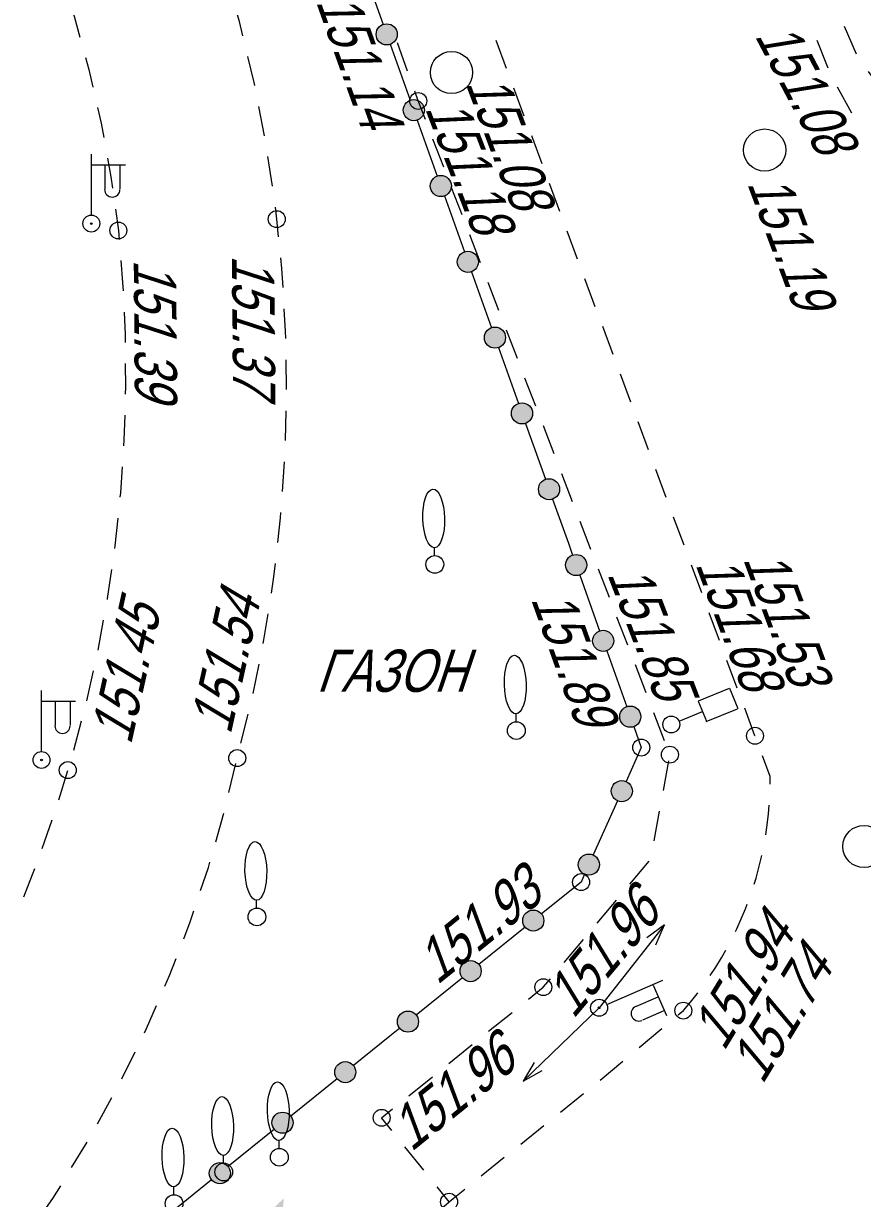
# Model space of a CAD drawing. Header units: metres. Extents: x 382 to 851, y 14083 to 14440.
# Drawn here: x 600.84 to 620.69, y 14250 to 14277.81 of the extents above; entities that cross this region are included whole.
import ezdxf
from ezdxf.enums import TextEntityAlignment as Align

# ---------------------------------------------------------------- set-up
doc = ezdxf.new("R2010")
doc.units = ezdxf.units.M
doc.header["$MEASUREMENT"] = 0
for name, color, linetype, lineweight in [('Бортовой камень', 7, 'Continuous', 25), ('Вышки', 7, 'Continuous', 25), ('Горизонтали', 7, 'Continuous', 25), ('Граница площадки', 7, 'Continuous', 25), ('Граница улицы', 7, 'Continuous', 25), ('Колодцы', 7, 'Continuous', 25), ('Леса и газоны', 7, 'Continuous', 25), ('ЛЭП', 7, 'Continuous', 25), ('Ограды', 7, 'Continuous', 25), ('Отдельно стоящее дерево', 7, 'Continuous', 25), ('Светофоры', 7, 'Continuous', 25), ('Фонари', 7, 'Continuous', 25)]:
    doc.layers.add(name, color=color, linetype=linetype, lineweight=lineweight)
doc.styles.add('Style-RUSSIAN_1251 I 0.32289', font='RUSSIAN_1251.shx', dxfattribs={"oblique": 18.5})

# ---------------------------------------------------------------- blocks, each defined once
blk = doc.blocks.new('KOLOD_30')
at = {"layer": 'Колодцы', "color": 251, "linetype": 'Continuous', "lineweight": 9}
blk.add_arc((0, 0), 0.5, 0, 360, dxfattribs=at)
blk = doc.blocks.new('FONAR5_5')
at = {"layer": 'Фонари', "color": 251, "linetype": 'Continuous', "lineweight": 9}
for p, q in [((0.003, 0.2), (0.003, 1.641)), ((0.017, 1.388), (0.805, 1.388)), ((0.322, 1.371), (0.322, 0.816)), ((0.676, 1.378), (0.676, 0.823))]:
    blk.add_line(p, q, dxfattribs=at)
for centre, radius, start, end in [((0.496, 0.809), 0.181, 180, 0), ((0, 0), 0.2, 0, 360), ((0, 0), 0.02, 0, 360)]:
    blk.add_arc(centre, radius, start, end, dxfattribs=at)
blk = doc.blocks.new('PIKET_140')
at = {"layer": 'Горизонтали', "color": 251, "linetype": 'Continuous', "lineweight": 9}
blk.add_arc((0, 0), 0.2, 0, 360, dxfattribs=at)
blk = doc.blocks.new('PIKET_141')
at = {"layer": 'Горизонтали', "color": 251, "linetype": 'Continuous', "lineweight": 9}
blk.add_arc((0, 0), 0.2, 0, 360, dxfattribs=at)
blk = doc.blocks.new('PIKET_142')
at = {"layer": 'Горизонтали', "color": 251, "linetype": 'Continuous', "lineweight": 9}
blk.add_arc((0, 0), 0.2, 0, 360, dxfattribs=at)
blk = doc.blocks.new('DEREVO_214')
at = {"layer": 'Отдельно стоящее дерево', "color": 251, "linetype": 'Continuous', "lineweight": 9, "flags": 128}
blk.add_lwpolyline([(-0.007, 0.21), (-0.007, 0.393)], dxfattribs=at)
at = {"layer": 'Отдельно стоящее дерево', "color": 251, "linetype": 'Continuous', "lineweight": 9}
blk.add_arc((0, 0), 0.21, 0, 359.99999, dxfattribs=at)
blk.add_ellipse((-0.0255, 1.088), major_axis=(-0.0185, 0.695), ratio=0.3698286, dxfattribs=at)
blk = doc.blocks.new('DEREVO_215')
at = {"layer": 'Отдельно стоящее дерево', "color": 251, "linetype": 'Continuous', "lineweight": 9, "flags": 128}
blk.add_lwpolyline([(-0.007, 0.21), (-0.007, 0.393)], dxfattribs=at)
at = {"layer": 'Отдельно стоящее дерево', "color": 251, "linetype": 'Continuous', "lineweight": 9}
blk.add_arc((0, 0), 0.21, 0, 359.99999, dxfattribs=at)
blk.add_ellipse((-0.0255, 1.088), major_axis=(-0.0185, 0.695), ratio=0.3698286, dxfattribs=at)
blk = doc.blocks.new('DEREVO_216')
at = {"layer": 'Отдельно стоящее дерево', "color": 251, "linetype": 'Continuous', "lineweight": 9, "flags": 128}
blk.add_lwpolyline([(-0.007, 0.21), (-0.007, 0.393)], dxfattribs=at)
at = {"layer": 'Отдельно стоящее дерево', "color": 251, "linetype": 'Continuous', "lineweight": 9}
blk.add_arc((0, 0), 0.21, 0, 359.99999, dxfattribs=at)
blk.add_ellipse((-0.0255, 1.088), major_axis=(-0.0185, 0.695), ratio=0.3698286, dxfattribs=at)
blk = doc.blocks.new('FONAR5_6')
at = {"layer": 'Фонари', "color": 251, "linetype": 'Continuous', "lineweight": 9}
for p, q in [((0.003, 0.2), (0.003, 1.641)), ((0.017, 1.388), (0.805, 1.388)), ((0.322, 1.371), (0.322, 0.816)), ((0.676, 1.378), (0.676, 0.823))]:
    blk.add_line(p, q, dxfattribs=at)
for centre, radius, start, end in [((0.496, 0.809), 0.181, 180, 0), ((0, 0), 0.2, 0, 360), ((0, 0), 0.02, 0, 360)]:
    blk.add_arc(centre, radius, start, end, dxfattribs=at)
blk = doc.blocks.new('FONAR5_7')
at = {"layer": 'Фонари', "color": 251, "linetype": 'Continuous', "lineweight": 9}
for p, q in [((0.003, 0.2), (0.003, 1.641)), ((0.017, 1.388), (0.805, 1.388)), ((0.322, 1.371), (0.322, 0.816)), ((0.676, 1.378), (0.676, 0.823))]:
    blk.add_line(p, q, dxfattribs=at)
for centre, radius, start, end in [((0.496, 0.809), 0.181, 180, 0), ((0, 0), 0.2, 0, 360), ((0, 0), 0.02, 0, 360)]:
    blk.add_arc(centre, radius, start, end, dxfattribs=at)
blk = doc.blocks.new('KOLOD_31')
at = {"layer": 'Колодцы', "color": 251, "linetype": 'Continuous', "lineweight": 9}
blk.add_arc((0, 0), 0.5, 0, 360, dxfattribs=at)
blk = doc.blocks.new('PIKET_148')
at = {"layer": 'Горизонтали', "color": 251, "linetype": 'Continuous', "lineweight": 9}
blk.add_arc((0, 0), 0.2, 0, 360, dxfattribs=at)
blk = doc.blocks.new('PIKET_149')
at = {"layer": 'Горизонтали', "color": 251, "linetype": 'Continuous', "lineweight": 9}
blk.add_arc((0, 0), 0.2, 0, 360, dxfattribs=at)
blk = doc.blocks.new('PIKET_151')
at = {"layer": 'Горизонтали', "color": 251, "linetype": 'Continuous', "lineweight": 9}
blk.add_arc((0, 0), 0.2, 0, 360, dxfattribs=at)
blk = doc.blocks.new('PIKET_152')
at = {"layer": 'Горизонтали', "color": 251, "linetype": 'Continuous', "lineweight": 9}
blk.add_arc((0, 0), 0.2, 0, 360, dxfattribs=at)
blk = doc.blocks.new('DEREVO_220')
at = {"layer": 'Отдельно стоящее дерево', "color": 251, "linetype": 'Continuous', "lineweight": 9, "flags": 128}
blk.add_lwpolyline([(-0.007, 0.21), (-0.007, 0.393)], dxfattribs=at)
at = {"layer": 'Отдельно стоящее дерево', "color": 251, "linetype": 'Continuous', "lineweight": 9}
blk.add_arc((0, 0.00037), 0.21, 0, 359.999994, dxfattribs=at)
blk.add_ellipse((-0.0255, 1.08837), major_axis=(-0.0185, 0.695), ratio=0.36982862, dxfattribs=at)
blk = doc.blocks.new('KOLOD_41')
at = {"layer": 'Колодцы', "color": 251, "linetype": 'Continuous', "lineweight": 9}
blk.add_arc((0, 0), 0.5, 0, 360, dxfattribs=at)
blk = doc.blocks.new('msdElementTypeLine_15')
at = {"layer": 'ЛЭП', "color": 251, "linetype": 'Continuous', "lineweight": 9}
for p, q in [((17.54, 22.227), (19.087, 24.191)), ((1.681, 2.098), (0.134, 0.134))]:
    blk.add_line(p, q, dxfattribs=at)
at = {"layer": 'ЛЭП', "color": 251, "linetype": 'Continuous', "lineweight": 9, "flags": 128}
for points in [[(17.743, 22.702), (17.54, 22.227), (17.955, 22.538)], [(1.478, 1.623), (1.681, 2.098), (1.266, 1.787)]]:
    blk.add_lwpolyline(points, dxfattribs=at)
blk = doc.blocks.new('PIKET_206')
at = {"layer": 'Горизонтали', "color": 251, "linetype": 'Continuous', "lineweight": 9}
blk.add_arc((0, 0), 0.2, 0, 360, dxfattribs=at)
blk = doc.blocks.new('PIKET_207')
at = {"layer": 'Горизонтали', "color": 251, "linetype": 'Continuous', "lineweight": 9}
blk.add_arc((0, 0), 0.2, 0, 360, dxfattribs=at)
blk = doc.blocks.new('DORZN1_11')
at = {"layer": 'Светофоры', "color": 251, "linetype": 'Continuous', "lineweight": 9}
for p, q in [((-0.27, 0.806), (-0.27, 1.603)), ((-0.27, 1.598), (0.252, 1.598)), ((0.252, 0.792), (0.252, 1.589)), ((-0.27, 0.801), (0.248, 0.801)), ((-0.004, 0.2), (-0.004, 0.801))]:
    blk.add_line(p, q, dxfattribs=at)
blk.add_arc((0, 0), 0.2, 0, 360, dxfattribs=at)
blk = doc.blocks.new('PIKET_208')
at = {"layer": 'Горизонтали', "color": 251, "linetype": 'Continuous', "lineweight": 9}
blk.add_arc((0, 0), 0.2, 0, 360, dxfattribs=at)
blk = doc.blocks.new('PIKET_211')
at = {"layer": 'Горизонтали', "color": 251, "linetype": 'Continuous', "lineweight": 9}
blk.add_arc((0, 0), 0.2, 0, 360, dxfattribs=at)
blk = doc.blocks.new('msdElementTypeLineString_65')
at = {"layer": 'Граница улицы', "color": 251, "linetype": 'Continuous', "lineweight": 9}
for p, q in [((25.151, 26.674), (24.912, 27.345)), ((26.005, 24.406), (25.749, 25.07)), ((26.44, 23.274), (26.184, 23.939)), ((26.875, 22.143), (26.62, 22.808)), ((27.311, 21.012), (27.055, 21.677)), ((27.746, 19.881), (27.49, 20.545)), ((28.181, 18.75), (27.926, 19.414)), ((28.617, 17.619), (28.361, 18.283)), ((29.052, 16.487), (28.796, 17.152)), ((29.487, 15.356), (29.232, 16.021)), ((29.923, 14.225), (29.667, 14.89)), ((30.358, 13.094), (30.102, 13.758)), ((30.793, 11.963), (30.537, 12.627)), ((31.229, 10.832), (30.973, 11.496)), ((31.2, 9.657), (31.328, 10.358)), ((30.982, 8.465), (31.11, 9.165)), ((30.409, 7.44), (30.867, 7.985)), ((29.63, 6.512), (30.088, 7.057)), ((28.85, 5.584), (29.308, 6.129)), ((27.067, 3.956), (27.621, 4.403)), ((26.124, 3.194), (26.678, 3.641)), ((25.182, 2.432), (25.735, 2.88)), ((25.534, 0.667), (25.088, 1.223)), ((26.07, 0), (25.847, 0.278))]:
    blk.add_line(p, q, dxfattribs=at)
at = {"layer": 'Граница улицы', "color": 251, "linetype": 'Continuous', "lineweight": 9, "flags": 128}
for points in [[(25.57, 25.537), (25.402, 25.972), (25.319, 26.203)], [(28.01, 4.718), (28.36, 5.001), (28.528, 5.201)], [(24.775, 1.612), (24.536, 1.91), (24.793, 2.118)]]:
    blk.add_lwpolyline(points, dxfattribs=at)
blk = doc.blocks.new('msdElementTypeLineString_70')
at = {"layer": 'Граница площадки', "color": 251, "linetype": 'Continuous', "lineweight": 9}
for p, q in [((24.911, 25.15), (24.776, 25.844)), ((25.098, 23.957), (24.993, 24.657)), ((25.435, 19.141), (25.423, 19.849)), ((25.406, 17.934), (25.426, 18.642)), ((25.337, 16.728), (25.387, 17.435)), ((24.641, 11.952), (24.782, 12.646)), ((24.356, 10.778), (24.527, 11.465)), ((24.071, 9.605), (24.237, 10.293)), ((23.759, 8.438), (23.954, 9.119)), ((21.54, 2.832), (21.851, 3.468)), ((20.965, 1.77), (21.303, 2.392)), ((20.349, 0.731), (20.715, 1.337)), ((19.908, 0), (20.091, 0.303))]:
    blk.add_line(p, q, dxfattribs=at)
at = {"layer": 'Граница площадки', "color": 251, "linetype": 'Continuous', "lineweight": 9, "flags": 128}
for points in [[(24.401, 27.51), (24.318, 27.854), (24.22, 28.195)], [(24.68, 26.335), (24.665, 26.411), (24.518, 27.024)], [(25.245, 22.758), (25.201, 23.176), (25.171, 23.462)], [(25.35, 21.555), (25.323, 22.006), (25.296, 22.261)], [(25.415, 20.349), (25.412, 20.526), (25.38, 21.056)], [(25.226, 15.526), (25.292, 16.107), (25.301, 16.23)], [(25.074, 14.328), (25.126, 14.656), (25.169, 15.029)], [(24.881, 13.136), (24.899, 13.223), (24.996, 13.834)], [(23.402, 7.285), (23.585, 7.833), (23.621, 7.958)], [(23.001, 6.146), (23.156, 6.549), (23.243, 6.811)], [(22.557, 5.023), (22.667, 5.277), (22.822, 5.679)], [(22.07, 3.917), (22.121, 4.021), (22.357, 4.564)]]:
    blk.add_lwpolyline(points, dxfattribs=at)
blk = doc.blocks.new('msdElementTypeLineString_71')
at = {"layer": 'Ограды', "linetype": 'Continuous', "lineweight": 9}
h = blk.add_hatch(color=251, dxfattribs=at)
edge = h.paths.add_edge_path()
edge.add_arc((105.521, 27.798), 0.25, 0, 360)
h = blk.add_hatch(color=251, dxfattribs=at)
edge = h.paths.add_edge_path()
edge.add_arc((106.161, 26.004), 0.25, 0, 360)
h = blk.add_hatch(color=251, dxfattribs=at)
edge = h.paths.add_edge_path()
edge.add_arc((106.801, 24.21), 0.25, 0, 360)
h = blk.add_hatch(color=251, dxfattribs=at)
edge = h.paths.add_edge_path()
edge.add_arc((107.441, 22.416), 0.25, 0, 360)
h = blk.add_hatch(color=251, dxfattribs=at)
edge = h.paths.add_edge_path()
edge.add_arc((108.081, 20.622), 0.25, 0, 360)
h = blk.add_hatch(color=251, dxfattribs=at)
edge = h.paths.add_edge_path()
edge.add_arc((108.721, 18.828), 0.25, 0, 360)
h = blk.add_hatch(color=251, dxfattribs=at)
edge = h.paths.add_edge_path()
edge.add_arc((109.361, 17.034), 0.25, 0, 360)
h = blk.add_hatch(color=251, dxfattribs=at)
edge = h.paths.add_edge_path()
edge.add_arc((110.001, 15.24), 0.25, 0, 360)
h = blk.add_hatch(color=251, dxfattribs=at)
edge = h.paths.add_edge_path()
edge.add_arc((110.641, 13.446), 0.25, 0, 360)
h = blk.add_hatch(color=251, dxfattribs=at)
edge = h.paths.add_edge_path()
edge.add_arc((111.281, 11.652), 0.25, 0, 360)
h = blk.add_hatch(color=251, dxfattribs=at)
edge = h.paths.add_edge_path()
edge.add_arc((111.081, 9.89), 0.25, 0, 360)
h = blk.add_hatch(color=251, dxfattribs=at)
edge = h.paths.add_edge_path()
edge.add_arc((110.303, 8.152), 0.25, 0, 360)
h = blk.add_hatch(color=251, dxfattribs=at)
edge = h.paths.add_edge_path()
edge.add_arc((108.988, 6.827), 0.25, 0, 360)
h = blk.add_hatch(color=251, dxfattribs=at)
edge = h.paths.add_edge_path()
edge.add_arc((107.505, 5.631), 0.25, 0, 360)
h = blk.add_hatch(color=251, dxfattribs=at)
edge = h.paths.add_edge_path()
edge.add_arc((106.023, 4.435), 0.25, 0, 360)
h = blk.add_hatch(color=251, dxfattribs=at)
edge = h.paths.add_edge_path()
edge.add_arc((104.54, 3.239), 0.25, 0, 360)
h = blk.add_hatch(color=251, dxfattribs=at)
edge = h.paths.add_edge_path()
edge.add_arc((103.057, 2.044), 0.25, 0, 360)
h = blk.add_hatch(color=251, dxfattribs=at)
edge = h.paths.add_edge_path()
edge.add_arc((101.575, 0.848), 0.25, 0, 360)
at = {"layer": 'Ограды', "color": 251, "linetype": 'Continuous', "lineweight": 9}
for p, q in [((104.965, 29.357), (105.437, 28.034)), ((105.605, 27.563), (106.077, 26.24)), ((106.245, 25.769), (106.717, 24.446)), ((106.885, 23.975), (107.357, 22.652)), ((107.525, 22.181), (107.997, 20.857)), ((108.165, 20.387), (108.637, 19.063)), ((108.805, 18.593), (109.277, 17.269)), ((110.085, 15.004), (110.557, 13.681)), ((110.725, 13.21), (111.197, 11.887)), ((110.979, 9.662), (110.405, 8.38)), ((108.794, 6.67), (107.7, 5.788)), ((107.311, 5.474), (106.218, 4.592)), ((104.346, 3.082), (103.252, 2.201)), ((102.863, 1.887), (101.769, 1.005)), ((101.38, 0.691), (100.833, 0.25))]:
    blk.add_line(p, q, dxfattribs=at)
at = {"layer": 'Ограды', "color": 251, "linetype": 'Continuous', "lineweight": 9, "flags": 128}
for points in [[(109.445, 16.798), (109.817, 15.755), (109.917, 15.475)], [(111.365, 11.416), (111.542, 10.921), (111.183, 10.119)], [(110.201, 7.924), (110.118, 7.738), (109.183, 6.984)], [(105.828, 4.278), (105.596, 4.091), (104.735, 3.396)]]:
    blk.add_lwpolyline(points, dxfattribs=at)
at = {"layer": 'Ограды', "color": 251, "linetype": 'Continuous', "lineweight": 9}
for centre in [(105.521, 27.798), (105.521, 27.798), (106.161, 26.004), (106.161, 26.004), (106.801, 24.21), (106.801, 24.21), (107.441, 22.416), (107.441, 22.416), (108.081, 20.622), (108.081, 20.622), (108.721, 18.828), (108.721, 18.828), (109.361, 17.034), (109.361, 17.034), (110.001, 15.24), (110.001, 15.24), (110.641, 13.446), (110.641, 13.446), (111.281, 11.652), (111.281, 11.652), (111.081, 9.89), (111.081, 9.89), (110.303, 8.152), (110.303, 8.152), (108.988, 6.827), (108.988, 6.827), (107.505, 5.631), (107.505, 5.631), (106.023, 4.435), (106.023, 4.435), (104.54, 3.239), (104.54, 3.239), (103.057, 2.044), (103.057, 2.044), (101.575, 0.848), (101.575, 0.848)]:
    blk.add_circle(centre, 0.25, dxfattribs=at)
blk = doc.blocks.new('msdElementTypeShape_1')
at = {"layer": 'Граница улицы', "color": 251, "linetype": 'Continuous', "lineweight": 9}
for p, q in [((15.791, 13.279), (16.349, 13.718)), ((18.827, 13.583), (19.384, 13.142)), ((14.84, 12.531), (15.398, 12.97)), ((13.889, 11.783), (14.447, 12.222)), ((12.939, 11.036), (13.496, 11.474)), ((21.799, 11.509), (22.417, 11.161)), ((22.853, 10.916), (23.471, 10.568)), ((11.988, 10.288), (12.546, 10.726)), ((7.466, 10.387), (8.152, 10.207)), ((23.849, 10.319), (23.28, 9.895)), ((5.284, 9.684), (5.872, 10.08)), ((8.636, 10.079), (9.322, 9.899)), ((22.879, 9.597), (22.31, 9.173)), ((4.281, 9.008), (4.869, 9.404)), ((3.278, 8.331), (3.866, 8.728)), ((21.909, 8.874), (21.34, 8.45)), ((20.939, 8.151), (20.37, 7.727)), ((2.275, 7.655), (2.863, 8.052)), ((1.272, 6.979), (1.86, 7.376)), ((19.969, 7.429), (19.4, 7.005)), ((18.999, 6.706), (18.43, 6.282)), ((0, 5.517), (0.02, 5.871)), ((18.029, 5.983), (17.46, 5.559)), ((0.105, 5.178), (0, 5.517)), ((17.059, 5.261), (16.49, 4.837)), ((0.546, 4.054), (0.259, 4.703)), ((16.069, 4.567), (15.471, 4.186)), ((15.05, 3.916), (14.451, 3.535)), ((12.994, 2.643), (12.372, 2.3)), ((10.851, 1.523), (10.211, 1.215)), ((8.642, 0.542), (7.976, 0.296)), ((6.303, 0.043), (5.602, 0.149)), ((7.494, 0.171), (6.796, 0.04))]:
    blk.add_line(p, q, dxfattribs=at)
at = {"layer": 'Граница улицы', "color": 251, "linetype": 'Continuous', "lineweight": 9, "flags": 128}
for points in [[(16.742, 14.027), (17.137, 14.338), (17.343, 14.338)], [(17.82, 14.243), (18.322, 13.983), (18.435, 13.893)], [(19.776, 12.832), (19.854, 12.77), (20.359, 12.429)], [(20.773, 12.149), (21.336, 11.769), (21.363, 11.754)], [(6.287, 10.36), (6.335, 10.392), (6.79, 10.491), (6.975, 10.473)], [(9.806, 9.771), (10.202, 9.667), (10.499, 9.629)], [(10.995, 9.64), (11.2, 9.668), (11.595, 9.979)], [(0.285, 6.287), (0.322, 6.339), (0.857, 6.7)], [(1.269, 3.086), (1.063, 3.315), (0.831, 3.644)], [(14.03, 3.266), (13.44, 2.889), (13.432, 2.884)], [(2.096, 2.205), (1.803, 2.49), (1.603, 2.714)], [(11.935, 2.058), (11.74, 1.951), (11.301, 1.74)], [(2.981, 1.384), (2.84, 1.478), (2.454, 1.856)], [(4.001, 0.739), (3.815, 0.822), (3.396, 1.104)], [(9.761, 0.998), (9.393, 0.821), (9.11, 0.716)], [(5.123, 0.291), (4.711, 0.424), (4.458, 0.536)]]:
    blk.add_lwpolyline(points, dxfattribs=at)
blk = doc.blocks.new('msdElementTypeLine_23')
at = {"layer": 'ЛЭП', "color": 251, "linetype": 'Continuous', "lineweight": 9}
blk.add_line((3.008, 2.911), (4.806, 4.648), dxfattribs=at)
at = {"layer": 'ЛЭП', "color": 251, "linetype": 'Continuous', "lineweight": 9, "flags": 128}
blk.add_lwpolyline([(3.274, 3.354), (3.008, 2.911), (3.462, 3.163)], dxfattribs=at)
blk = doc.blocks.new('msdElementTypeLineString_80')
at = {"layer": 'Граница площадки', "color": 251, "linetype": 'Continuous', "lineweight": 9}
for p, q in [((19.27, 13.682), (19.14, 12.972)), ((19.032, 12.484), (18.876, 11.78)), ((18.751, 11.296), (18.567, 10.598)), ((18.425, 10.119), (18.215, 9.429)), ((18.057, 8.955), (17.821, 8.273)), ((17.646, 7.805), (17.384, 7.133))]:
    blk.add_line(p, q, dxfattribs=at)
at = {"layer": 'Граница площадки', "color": 251, "linetype": 'Continuous', "lineweight": 9, "flags": 128}
for points in [[(18.514, 28.176), (18.579, 27.977), (18.715, 27.484)], [(18.849, 27.002), (18.928, 26.714), (19.023, 26.302)], [(19.135, 25.815), (19.219, 25.446), (19.281, 25.108)], [(19.371, 24.617), (19.452, 24.175), (19.489, 23.905)], [(19.558, 23.41), (19.627, 22.906), (19.645, 22.694)], [(19.686, 22.196), (19.729, 21.68), (19.739, 21.477)], [(19.762, 20.977), (19.786, 20.444), (19.788, 20.256)], [(19.792, 19.756), (19.797, 19.2), (19.792, 19.035)], [(19.777, 18.535), (19.76, 17.95), (19.751, 17.815)], [(19.718, 17.316), (19.676, 16.698), (19.666, 16.596)], [(19.613, 16.099), (19.544, 15.446), (19.535, 15.382)], [(19.464, 14.887), (19.365, 14.196), (19.36, 14.173)]]:
    blk.add_lwpolyline(points, dxfattribs=at)
blk = doc.blocks.new('DEREVO_403')
at = {"layer": 'Отдельно стоящее дерево', "color": 251, "linetype": 'Continuous', "lineweight": 9, "flags": 128}
blk.add_lwpolyline([(-0.007, 0.21), (-0.007, 0.393)], dxfattribs=at)
at = {"layer": 'Отдельно стоящее дерево', "color": 251, "linetype": 'Continuous', "lineweight": 9}
blk.add_arc((0, 0), 0.21, 0, 359.99999, dxfattribs=at)
blk.add_ellipse((-0.0255, 1.088), major_axis=(-0.0185, 0.695), ratio=0.3698286, dxfattribs=at)
blk = doc.blocks.new('PIKET_342')
at = {"layer": 'Горизонтали', "color": 251, "linetype": 'Continuous', "lineweight": 9}
blk.add_arc((0, 0), 0.2, 0, 360, dxfattribs=at)
blk = doc.blocks.new('msdElementTypeLineString_110')
at = {"layer": 'Бортовой камень', "color": 251, "linetype": 'Continuous', "lineweight": 9}
for p, q in [((0.587, 4.358), (0.322, 5.01)), ((1.145, 3.293), (0.806, 3.91))]:
    blk.add_line(p, q, dxfattribs=at)
blk = doc.blocks.new('msdElementTypeLineString_132')
at = {"layer": 'Бортовой камень', "color": 251, "linetype": 'Continuous', "lineweight": 9}
for p, q in [((112.267, 26.744), (112.021, 27.404)), ((112.686, 25.616), (112.441, 26.275)), ((113.106, 24.487), (112.861, 25.147)), ((113.526, 23.359), (113.281, 24.019)), ((113.946, 22.23), (113.7, 22.89)), ((114.366, 21.102), (114.12, 21.762)), ((114.786, 19.974), (114.54, 20.633)), ((115.205, 18.845), (114.96, 19.505)), ((115.625, 17.717), (115.38, 18.377)), ((116.045, 16.588), (115.8, 17.248)), ((116.465, 15.46), (116.219, 16.12)), ((116.885, 14.332), (116.639, 14.991)), ((117.305, 13.203), (117.059, 13.863)), ((117.724, 12.075), (117.479, 12.735)), ((115.402, 3.572), (115.942, 4.023)), ((113.541, 2.044), (114.089, 2.485)), ((112.603, 1.289), (113.151, 1.731)), ((111.665, 0.534), (112.213, 0.976)), ((111.001, 0), (111.276, 0.221))]:
    blk.add_line(p, q, dxfattribs=at)
at = {"layer": 'Бортовой камень', "color": 251, "linetype": 'Continuous', "lineweight": 9, "flags": 128}
for points in [[(118.144, 10.947), (118.143, 10.95), (117.899, 11.606)], [(118.499, 9.807), (118.5, 9.871), (118.5, 9.99), (118.319, 10.478)], [(118.397, 8.608), (118.432, 8.844), (118.461, 9.1), (118.478, 9.307)], [(118.122, 7.437), (118.168, 7.584), (118.236, 7.833), (118.297, 8.083), (118.304, 8.117)], [(117.682, 6.318), (117.713, 6.381), (117.819, 6.615), (117.917, 6.853), (117.959, 6.965)], [(117.084, 5.274), (117.218, 5.478), (117.352, 5.698), (117.452, 5.874)], [(116.326, 4.344), (116.448, 4.446), (116.614, 4.643), (116.775, 4.844), (116.792, 4.868)], [(114.479, 2.799), (114.48, 2.8), (115.019, 3.251)]]:
    blk.add_lwpolyline(points, dxfattribs=at)
blk = doc.blocks.new('DEREVO_543')
at = {"layer": 'Отдельно стоящее дерево', "color": 251, "linetype": 'Continuous', "lineweight": 9, "flags": 128}
blk.add_lwpolyline([(-0.007, 0.21), (-0.007, 0.393)], dxfattribs=at)
at = {"layer": 'Отдельно стоящее дерево', "color": 251, "linetype": 'Continuous', "lineweight": 9}
blk.add_arc((0, 0), 0.21, 0, 360, dxfattribs=at)
blk.add_ellipse((-0.026, 1.088), major_axis=(-0.019, 0.695), ratio=0.369829, dxfattribs=at)
blk = doc.blocks.new('RADFON_1')
at = {"layer": 'Вышки', "linetype": 'Continuous', "lineweight": 9}
blk.add_hatch(color=251, dxfattribs=at).paths.add_polyline_path([(0.272, 2.536), (-0.022, 2.678), (0.313, 2.997)])
at = {"layer": 'Вышки', "color": 251, "linetype": 'Continuous', "lineweight": 9}
for p, q in [((0.125, 2.607), (-0.366, 1.588)), ((-0.366, 1.588), (0.384, 1.383)), ((0.004, 0.375), (0.006, 1.435)), ((0.006, 1.386), (-0.784, 1.386)), ((-0.627, 1.386), (-0.627, 0.821)), ((-0.273, 1.386), (-0.273, 0.814)), ((0.004, 0.375), (0.384, 1.383))]:
    blk.add_line(p, q, dxfattribs=at)
at = {"layer": 'Вышки', "color": 251, "linetype": 'Continuous', "lineweight": 9, "extrusion": (0, 0, -1)}
blk.add_arc((0.45, 0.818), 0.177, 181.1328, 1.1328, dxfattribs=at)
at = {"layer": 'Вышки', "color": 251, "linetype": 'Continuous', "lineweight": 9}
blk.add_arc((0, 0), 0.375, 0, 360, dxfattribs=at)
blk = doc.blocks.new('PIKET_609')
at = {"layer": 'Горизонтали', "color": 251, "linetype": 'Continuous', "lineweight": 9}
blk.add_arc((0, 0), 0.2, 0, 360, dxfattribs=at)
blk = doc.blocks.new('msdElementTypeLineString_227')
at = {"layer": 'Граница улицы', "color": 251, "linetype": 'Continuous', "lineweight": 9}
blk.add_line((0.062, 0), (0.001, 0.076), dxfattribs=at)
blk = doc.blocks.new('msdElementTypeLineString_231')
at = {"layer": 'Граница площадки', "color": 251, "linetype": 'Continuous', "lineweight": 9}
blk.add_line((54.137, 35.522), (54.341, 35.814), dxfattribs=at)
blk = doc.blocks.new('msdElementTypeLineString_233')
at = {"layer": 'Ограды', "color": 251, "linetype": 'Continuous', "lineweight": 9}
blk.add_line((65.387, 52.581), (64.826, 52.128), dxfattribs=at)
blk = doc.blocks.new('msdElementTypeLineString_255')
at = {"layer": 'Бортовой камень', "color": 251, "linetype": 'Continuous', "lineweight": 9, "flags": 128}
blk.add_lwpolyline([(110.734, 88.068), (110.907, 88.219), (111.001, 88.295)], dxfattribs=at)

msp = doc.modelspace()

# ---------------------------------------------------------------- block references
at = {"layer": 'Бортовой камень', "color": 251, "linetype": 'Continuous', "lineweight": 9}
for name, p in [('msdElementTypeLineString_132', (500, 14250)), ('msdElementTypeLineString_110', (619.288, 14272.389)), ('msdElementTypeLineString_255', (500, 14161.705))]:
    msp.add_blockref(name, p, dxfattribs=at)
at = {"layer": 'Вышки', "color": 251, "linetype": 'Continuous', "lineweight": 9}
msp.add_blockref('RADFON_1', (606.686, 14247.007), dxfattribs=at)
at = {"layer": 'Горизонтали', "color": 251, "linetype": 'Continuous', "lineweight": 9}
for name, p in [('PIKET_211', (610.178, 14275.972)), ('PIKET_151', (606.83, 14273.176)), ('PIKET_148', (603.084, 14272.906)), ('PIKET_140', (618.143, 14260.95)), ('PIKET_141', (615.453, 14260.671)), ('PIKET_149', (605.897, 14260.422)), ('PIKET_208', (616.131, 14260.503)), ('PIKET_152', (601.888, 14260.138)), ('PIKET_142', (614.029, 14257.488)), ('PIKET_207', (613.136, 14255.001)), ('PIKET_342', (616.448, 14254.446)), ('PIKET_206', (609.312, 14251.91)), ('PIKET_609', (610.907, 14249.924))]:
    msp.add_blockref(name, p, dxfattribs=at)
at = {"layer": 'Граница площадки', "color": 251, "linetype": 'Continuous', "lineweight": 9}
for name, p in [('msdElementTypeLineString_70', (581.629, 14250)), ('msdElementTypeLineString_80', (583.457, 14250)), ('msdElementTypeLineString_231', (547.196, 14214.186))]:
    msp.add_blockref(name, p, dxfattribs=at)
at = {"layer": 'Граница улицы', "color": 251, "linetype": 'Continuous', "lineweight": 9}
for name, p in [('msdElementTypeLineString_65', (584.776, 14250)), ('msdElementTypeShape_1', (619.999, 14273.029)), ('msdElementTypeLineString_227', (610.845, 14249.924))]:
    msp.add_blockref(name, p, dxfattribs=at)
at = {"layer": 'Колодцы', "color": 251, "linetype": 'Continuous', "lineweight": 9}
for name, p in [('KOLOD_31', (610.964, 14276.645)), ('KOLOD_41', (618.371, 14274.81)), ('KOLOD_30', (620.722, 14258.33))]:
    msp.add_blockref(name, p, dxfattribs=at)
at = {"layer": 'ЛЭП', "color": 251, "linetype": 'Continuous', "lineweight": 9}
for name, p in [('msdElementTypeLine_15', (614.321, 14254.38)), ('msdElementTypeLine_23', (609.649, 14249.866))]:
    msp.add_blockref(name, p, dxfattribs=at)
at = {"layer": 'Ограды', "color": 251, "linetype": 'Continuous', "lineweight": 9}
for name, p in [('msdElementTypeLineString_71', (503.911, 14249.75)), ('msdElementTypeLineString_233', (539.357, 14197.419))]:
    msp.add_blockref(name, p, dxfattribs=at)
at = {"layer": 'Отдельно стоящее дерево', "color": 251, "linetype": 'Continuous', "lineweight": 9}
for name, p in [('DEREVO_220', (610.569, 14265.005)), ('DEREVO_216', (612.497, 14261.073)), ('DEREVO_215', (606.362, 14256.663)), ('DEREVO_403', (606.892, 14250.977)), ('DEREVO_214', (605.576, 14250.627)), ('DEREVO_543', (604.402, 14249.88))]:
    msp.add_blockref(name, p, dxfattribs=at)
at = {"layer": 'Светофоры', "color": 251, "linetype": 'Continuous', "lineweight": 9, "rotation": 292.47328204074}
msp.add_blockref('DORZN1_11', (616.163, 14261.216), dxfattribs=at)
at = {"layer": 'Фонари', "color": 251, "linetype": 'Continuous', "lineweight": 9}
for name, p in [('FONAR5_6', (602.445, 14273.07)), ('FONAR5_7', (601.267, 14260.377))]:
    msp.add_blockref(name, p, dxfattribs=at)
at = {"layer": 'Фонари', "color": 251, "linetype": 'Continuous', "lineweight": 9, "rotation": 293.4661101287755}
msp.add_blockref('FONAR5_5', (614.455, 14254.514), dxfattribs=at)

# ---------------------------------------------------------------- texts
at = {"layer": 'Горизонтали', "color": 251, "linetype": 'Continuous', "lineweight": 9, "style": 'Style-RUSSIAN_1251 I 0.32289', "oblique": 18.5}
for s, rotation, width, p in [('151.14', 289.6355, 0.799996, (607.753, 14278.329)), ('151.08', 297.7247, 0.8, (618.127, 14277.521)), ('151.18', 291.0484, 0.8, (610.33, 14275.805)), ('151.39', 270.4839, 0.799996, (603.448, 14272.22)), ('151.37', 270.4839, 0.799996, (605.77, 14272.323)), ('151.68', 290.4079, 0.799996, (616.727, 14265.014)), ('151.85', 291.0484, 0.8, (614.642, 14264.778)), ('151.45', 77.4375, 0.799996, (603.382, 14260.716)), ('151.54', 77.4375, 0.799996, (605.739, 14260.957)), ('151.89', 289.6355, 0.799996, (612.837, 14264.194)), ('151.93', 38.8854, 0.799996, (610.627, 14255.041)), ('151.96', 49.9586, 0.8, (613.846, 14254.231)), ('151.94', 58.6003, 0.8, (617.409, 14253.467)), ('151.74', 58.6003, 0.8, (618.319, 14252.68)), ('151.96', 38.9492, 0.8, (610.012, 14251.088))]:
    msp.add_text(s, height=1, rotation=rotation, dxfattribs=dict(at, width=width)).set_placement(p)
at = {"layer": 'Горизонтали', "color": 251, "linetype": 'Continuous', "lineweight": 9, "style": 'Style-RUSSIAN_1251 I 0.32289', "oblique": 18.5, "width": 0.799996}
msp.add_text('151.53', height=1, rotation=290.4079, dxfattribs=at).set_placement((618.793, 14265.483), align=Align.TOP_LEFT)
at = {"layer": 'Колодцы', "color": 251, "linetype": 'Continuous', "lineweight": 9, "style": 'Style-RUSSIAN_1251 I 0.32289', "oblique": 18.5, "width": 0.799996}
for s, rotation, p in [('151.08', 290.4079, (611.289, 14276.398)), ('151.19', 290.4593, (617.951, 14274.027))]:
    msp.add_text(s, height=1, rotation=rotation, dxfattribs=at).set_placement(p)
at = {"layer": 'Леса и газоны', "color": 251, "linetype": 'Continuous', "lineweight": 9, "style": 'Style-RUSSIAN_1251 I 0.32289', "oblique": 18.5, "width": 0.799996}
msp.add_text('ГАЗОН', height=1, dxfattribs=at).set_placement((607.769, 14261.99))

doc.saveas('drawing.dxf')
